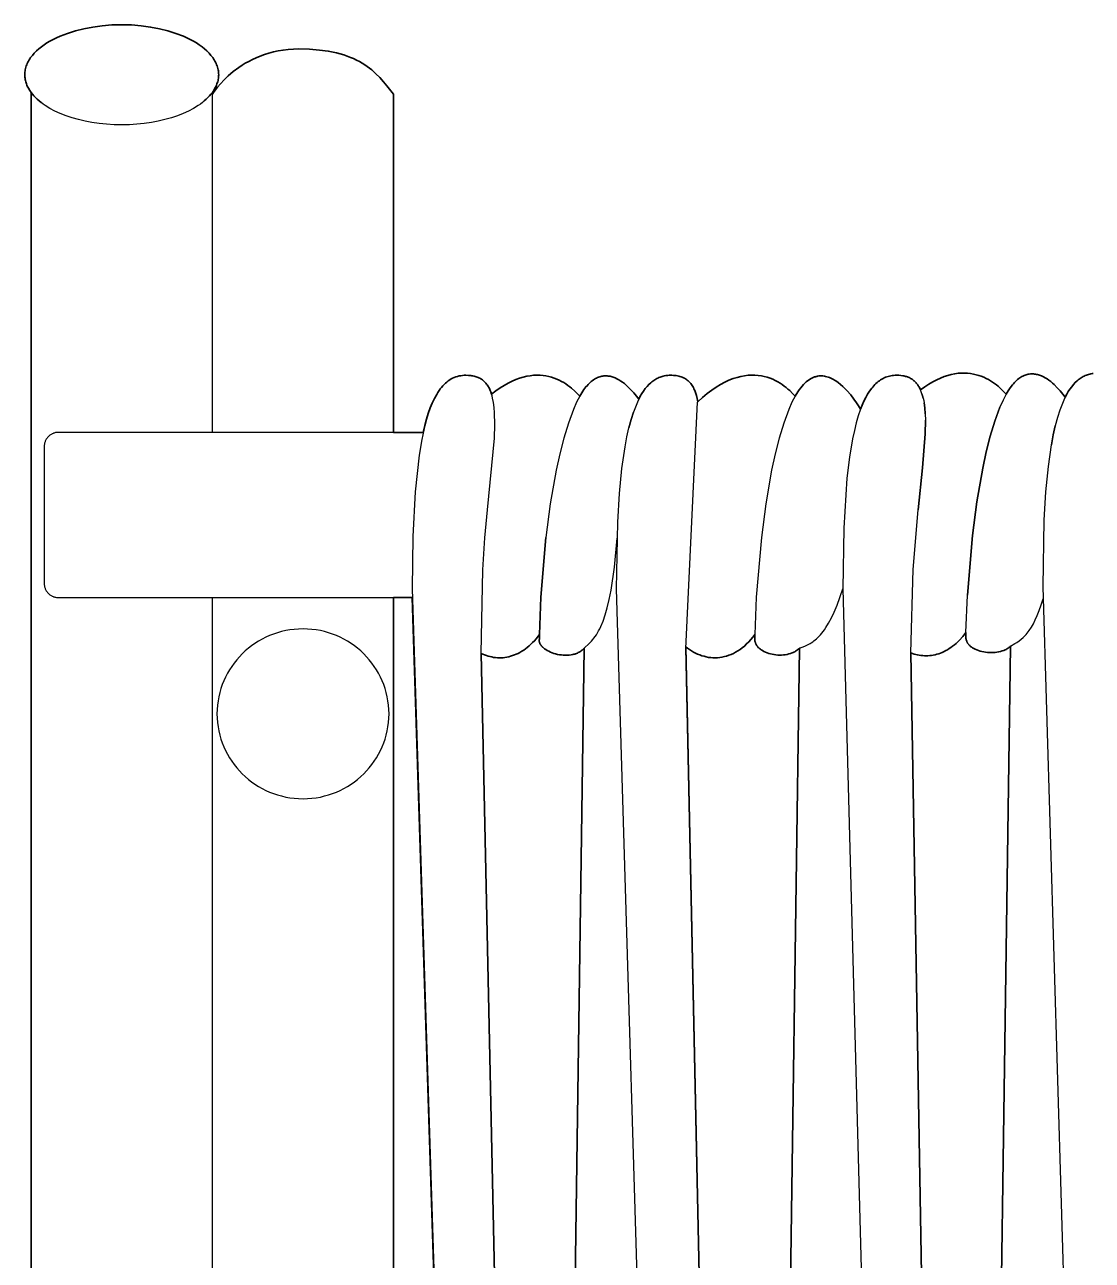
# Model space of a CAD drawing. Header units: millimetres. Extents: x 0 to 1881, y -1115 to 723.
# Drawn here: x 1156 to 1250.3, y -462.5 to -353.5 of the extents above; entities that cross this region are included whole.
import ezdxf

# ---------------------------------------------------------------- set-up
doc = ezdxf.new("R2010")
doc.units = ezdxf.units.MM
doc.layers.add('Blocks', color=7, linetype='Continuous')
doc.layers.add('Blocks$Inner', color=7, linetype='Continuous', lineweight=25, true_color=0x007f00)
doc.layers.add('Blocks$Outline', color=7, linetype='Continuous', lineweight=35, true_color=0xff3f3f)

# ---------------------------------------------------------------- blocks, each defined once
blk = doc.blocks.new('PK4 Lounge Chair Top')
at = {"layer": 'Blocks$Inner'}
for points in [[(16.01, 301.09), (16.01, 330.93), (16.01, 331.09), (16.13, 331.28), (16.24, 331.46), (16.29, 331.56), (16.34, 331.65), (16.38, 331.75), (16.42, 331.85), (16.45, 331.95), (16.48, 332.04), (16.51, 332.14), (16.53, 332.24), (16.54, 332.34), (16.56, 332.45), (16.56, 332.55), (16.57, 332.65), (16.56, 332.77), (16.55, 332.88), (16.54, 332.99), (16.52, 333.1), (16.5, 333.21), (16.47, 333.32), (16.43, 333.43), (16.39, 333.54), (16.35, 333.65), (16.3, 333.76), (16.24, 333.86), (16.18, 333.96), (16.12, 334.07), (16.05, 334.17), (15.97, 334.27), (15.89, 334.37), (15.72, 334.57), (15.53, 334.76), (15.33, 334.94), (15.1, 335.12), (14.86, 335.29), (14.61, 335.46), (14.34, 335.62), (14.06, 335.78), (13.76, 335.92), (13.45, 336.06), (12.79, 336.31), (12.09, 336.54), (11.34, 336.72), (10.55, 336.87), (9.73, 336.98), (8.88, 337.05), (8.01, 337.07), (7.13, 337.05), (6.28, 336.98), (5.46, 336.87), (4.67, 336.72), (3.93, 336.54), (3.22, 336.31), (2.56, 336.06), (2.25, 335.92), (1.95, 335.78), (1.67, 335.62), (1.4, 335.46), (1.15, 335.29), (0.91, 335.12), (0.68, 334.94), (0.48, 334.76), (0.29, 334.57), (0.12, 334.37), (0.04, 334.27), (-0.04, 334.17), (-0.1, 334.07), (-0.17, 333.96), (-0.23, 333.86), (-0.29, 333.76), (-0.34, 333.65), (-0.38, 333.54), (-0.42, 333.43), (-0.46, 333.32), (-0.49, 333.21), (-0.51, 333.1), (-0.53, 332.99), (-0.54, 332.88), (-0.55, 332.77), (-0.55, 332.65), (-0.55, 332.55), (-0.55, 332.45), (-0.53, 332.34), (-0.52, 332.24), (-0.5, 332.14), (-0.47, 332.04), (-0.44, 331.95), (-0.41, 331.85), (-0.37, 331.75), (-0.33, 331.65), (-0.28, 331.56), (-0.23, 331.46), (-0.12, 331.28), (0, 331.09), (0.12, 330.94), (0.26, 330.79), (0.4, 330.64)], [(16.01, 330.93), (16.04, 330.97), (16.12, 331.1), (16.26, 331.3), (16.46, 331.55), (16.72, 331.86), (17.04, 332.2), (17.42, 332.56), (17.86, 332.93), (18.36, 333.3), (18.63, 333.49), (18.92, 333.67), (19.23, 333.84), (19.55, 334.01), (19.89, 334.16), (20.24, 334.31), (20.61, 334.44), (20.99, 334.56), (21.4, 334.67), (21.81, 334.76), (22.25, 334.84), (22.7, 334.89), (23.17, 334.92), (23.66, 334.93), (24.6, 334.91), (25.46, 334.84), (26.25, 334.74), (26.97, 334.59), (27.3, 334.5), (27.62, 334.41), (27.92, 334.31), (28.21, 334.19), (28.48, 334.08), (28.75, 333.95), (29, 333.82), (29.23, 333.68), (29.46, 333.54), (29.68, 333.39), (29.88, 333.23), (30.08, 333.08), (30.46, 332.74), (30.8, 332.4), (31.13, 332.04), (31.43, 331.67), (32.02, 330.93), (32.02, 301.09)], [(0.55, 330.49), (0.71, 330.35), (0.55, 330.49), (0.4, 330.64), (0.26, 330.79), (0.12, 330.94), (0, 331.09), (0, 331.09), (0, -331.09), (0, -331.51), (0.05, -331.51)], [(15.46, 330.49), (15.3, 330.35), (15.13, 330.21), (14.95, 330.07), (14.76, 329.94), (14.35, 329.69), (13.9, 329.45), (13.43, 329.24), (12.92, 329.04), (12.39, 328.86), (11.82, 328.7), (11.24, 328.56), (10.63, 328.45), (10, 328.35), (9.35, 328.29)], [(15.13, 330.21), (15.3, 330.35), (15.46, 330.49), (15.61, 330.64), (15.76, 330.79), (15.89, 330.94), (16.01, 331.09), (15.89, 330.94), (15.76, 330.79), (15.61, 330.64)], [(2.58, 329.24), (2.11, 329.45), (1.66, 329.69), (1.26, 329.94), (1.06, 330.07), (0.88, 330.21), (0.71, 330.35), (0.88, 330.21)], [(6.66, 328.29), (6.01, 328.35), (5.38, 328.45), (4.77, 328.56), (4.19, 328.7), (3.62, 328.86), (3.09, 329.04), (2.58, 329.24), (2.11, 329.45), (1.66, 329.69)], [(4.19, 328.7), (3.62, 328.86), (3.09, 329.04)], [(10.63, 328.45), (10, 328.35), (9.35, 328.29), (8.69, 328.25), (8.01, 328.23), (7.33, 328.25), (6.66, 328.29), (6.01, 328.35), (5.38, 328.45)], [(40.93, 226.74), (39.74, 281.57), (39.89, 288.95), (40.06, 291.79), (40.3, 294.25), (40.91, 300.59), (40.95, 301.78), (40.92, 302.82), (40.89, 303.29), (40.83, 303.72), (40.75, 304.11), (40.71, 304.3), (40.66, 304.47), (40.59, 304.67), (40.55, 304.77), (40.51, 304.86), (40.47, 304.95), (40.42, 305.04), (40.38, 305.12), (40.33, 305.2), (40.28, 305.28), (40.22, 305.35), (40.17, 305.42), (40.11, 305.49), (40.05, 305.55), (39.98, 305.61), (39.92, 305.67), (39.85, 305.72), (39.78, 305.77), (39.71, 305.82), (39.63, 305.86), (39.55, 305.9), (39.47, 305.94), (39.39, 305.97), (39.3, 306), (39.21, 306.03), (39.12, 306.05), (39.02, 306.07), (38.93, 306.09), (38.83, 306.11), (38.62, 306.12), (38.39, 306.13), (38.24, 306.13), (38.09, 306.11), (37.94, 306.09), (37.79, 306.07), (37.65, 306.03), (37.51, 305.98), (37.37, 305.93), (37.23, 305.87), (37.1, 305.8), (36.97, 305.72), (36.84, 305.63), (36.72, 305.53), (36.6, 305.43), (36.48, 305.31), (36.36, 305.19), (36.25, 305.06), (36.14, 304.92), (36.03, 304.77), (35.92, 304.61), (35.82, 304.44), (35.62, 304.08), (35.43, 303.67), (35.25, 303.24), (35.08, 302.76), (34.92, 302.25), (34.77, 301.69), (34.5, 300.47), (34.27, 299.09), (33.91, 295.84), (33.71, 291.91), (33.64, 287.27), (40.16, 83.04)], [(48.45, 304.28), (48.25, 304.5), (48.01, 304.74), (47.72, 304.99), (47.57, 305.12), (47.4, 305.24), (47.22, 305.36), (47.04, 305.48), (46.84, 305.59), (46.64, 305.69), (46.42, 305.79), (46.2, 305.88), (45.97, 305.95), (45.73, 306.02), (45.47, 306.07), (45.21, 306.11), (44.95, 306.13), (44.67, 306.14), (44.38, 306.13), (44.08, 306.09), (43.78, 306.04), (43.47, 305.97), (43.14, 305.88), (42.81, 305.76), (42.48, 305.61), (42.13, 305.44), (41.77, 305.24), (41.41, 305.02), (41.04, 304.76), (40.66, 304.47)], [(53.66, 304.01), (53.45, 304.28), (53.22, 304.57), (52.96, 304.85), (52.68, 305.13), (52.54, 305.26), (52.39, 305.39), (52.23, 305.51), (52.07, 305.62), (51.91, 305.72), (51.74, 305.82), (51.57, 305.9), (51.48, 305.93), (51.4, 305.96), (51.31, 305.99), (51.22, 306.01), (51.13, 306.04), (51.04, 306.05), (50.95, 306.06), (50.86, 306.07), (50.77, 306.08), (50.68, 306.07), (50.59, 306.07), (50.5, 306.06), (50.4, 306.04), (50.31, 306.02), (50.22, 306), (50.12, 305.96), (50.03, 305.93), (49.94, 305.88), (49.84, 305.83), (49.75, 305.78), (49.66, 305.72), (49.56, 305.65), (49.47, 305.57), (49.38, 305.49), (49.28, 305.4), (49.19, 305.31), (49.1, 305.21), (49, 305.1), (48.82, 304.86), (48.63, 304.58), (48.45, 304.28), (48.17, 303.74), (47.9, 303.12), (47.45, 301.9), (47.05, 300.58), (46.69, 299.19), (46.37, 297.75), (45.85, 294.77), (45.47, 291.81), (45.03, 286.55), (44.9, 283.24), (45.03, 286.55), (45.47, 291.81)], [(58.88, 303.79), (58.82, 304.08), (58.76, 304.35), (58.68, 304.6), (58.64, 304.71), (58.59, 304.83), (58.54, 304.93), (58.49, 305.04), (58.43, 305.13), (58.37, 305.23), (58.31, 305.32), (58.25, 305.4), (58.18, 305.48), (58.11, 305.56), (58.03, 305.63), (57.95, 305.69), (57.87, 305.75), (57.78, 305.81), (57.69, 305.86), (57.6, 305.91), (57.5, 305.95), (57.4, 305.99), (57.3, 306.02), (57.19, 306.05), (57.08, 306.08), (56.96, 306.1), (56.84, 306.11), (56.72, 306.12), (56.59, 306.13), (56.46, 306.13), (56.35, 306.13), (56.24, 306.12), (56.14, 306.11), (56.04, 306.1), (55.93, 306.08), (55.83, 306.06), (55.73, 306.03), (55.63, 306), (55.54, 305.97), (55.44, 305.93), (55.35, 305.88), (55.25, 305.84), (55.16, 305.79), (55.07, 305.73), (54.98, 305.67), (54.9, 305.61), (54.81, 305.54), (54.72, 305.47), (54.56, 305.31), (54.4, 305.14), (54.24, 304.95), (54.09, 304.74), (53.94, 304.51), (53.8, 304.27), (53.66, 304.01), (53.54, 303.75), (53.42, 303.47), (53.19, 302.87), (52.98, 302.21), (52.79, 301.48)], [(57.81, 282.02), (58.84, 303.75), (58.88, 303.79), (59.3, 304.17), (59.71, 304.51), (60.11, 304.81), (60.51, 305.08), (60.89, 305.32), (61.27, 305.52), (61.63, 305.69), (61.99, 305.83), (62.34, 305.94), (62.67, 306.03), (63, 306.09), (63.32, 306.13), (63.63, 306.15), (63.92, 306.14), (64.21, 306.12), (64.49, 306.08), (64.75, 306.02), (65.01, 305.95), (65.26, 305.87), (65.49, 305.77), (65.72, 305.67), (65.93, 305.55), (66.14, 305.43), (66.33, 305.31), (66.51, 305.18), (66.68, 305.04), (66.84, 304.91), (66.99, 304.78), (67.25, 304.52), (67.47, 304.28), (67.19, 303.74), (66.92, 303.12), (66.47, 301.9), (66.07, 300.58), (65.71, 299.19), (65.39, 297.75), (64.87, 294.77), (64.49, 291.81), (64.04, 286.55), (63.91, 283.24), (63.91, 282.84), (63.91, 282.81), (63.91, 282.77), (63.91, 282.76), (63.91, 282.76), (63.91, 282.76), (63.91, 282.75), (63.91, 282.75), (63.91, 282.75), (63.91, 282.75), (63.91, 282.75), (63.91, 282.74), (63.91, 282.71), (63.92, 282.65), (63.94, 282.59), (63.95, 282.56), (63.96, 282.53), (63.98, 282.48), (63.99, 282.45), (63.99, 282.45), (63.99, 282.45), (63.99, 282.44), (63.99, 282.44), (63.99, 282.44), (63.99, 282.44), (64, 282.44), (64, 282.43), (64, 282.43), (64, 282.43), (64, 282.43), (64, 282.43), (64, 282.42), (64, 282.42), (64.02, 282.39), (64.03, 282.37), (64.06, 282.31), (64.08, 282.29), (64.1, 282.26), (64.13, 282.21), (64.17, 282.16), (64.22, 282.11), (64.26, 282.07), (64.31, 282.02), (64.36, 281.98), (64.42, 281.94), (64.47, 281.9), (64.53, 281.86), (64.59, 281.82), (64.72, 281.75), (64.86, 281.69), (65, 281.63), (65.15, 281.58), (65.3, 281.53), (65.45, 281.5), (65.61, 281.47), (65.78, 281.45), (65.94, 281.43), (66.11, 281.43), (66.27, 281.43), (66.44, 281.44), (66.6, 281.46), (66.76, 281.49), (66.92, 281.53), (67.07, 281.57), (67.22, 281.63), (67.29, 281.66), (67.37, 281.69), (67.43, 281.73), (67.5, 281.76), (67.57, 281.81), (67.63, 281.85), (67.69, 281.89), (67.75, 281.94), (67.81, 281.99), (67.87, 282.05), (68.33, 282.23), (68.56, 282.33), (68.67, 282.39), (68.79, 282.45), (68.9, 282.52), (69.02, 282.59), (69.13, 282.68), (69.25, 282.77), (69.37, 282.86), (69.48, 282.97), (69.6, 283.09), (69.72, 283.22), (69.84, 283.36), (69.95, 283.51), (70.07, 283.67), (70.19, 283.85), (70.43, 284.25), (70.68, 284.71), (70.92, 285.23), (71.17, 285.83), (71.67, 287.27)], [(73.26, 303.12), (73.25, 303.12), (73.25, 303.12), (73.25, 303.13), (73.25, 303.13), (73.08, 303.42), (72.9, 303.7), (72.66, 304.03), (72.38, 304.4), (72.05, 304.78), (71.87, 304.96), (71.69, 305.15), (71.49, 305.32), (71.28, 305.48), (71.07, 305.63), (70.96, 305.7), (70.85, 305.76), (70.74, 305.82), (70.63, 305.88), (70.51, 305.92), (70.4, 305.97), (70.28, 306), (70.16, 306.03), (70.05, 306.05), (69.93, 306.07), (69.81, 306.08), (69.75, 306.08), (69.69, 306.07), (69.62, 306.07), (69.56, 306.07), (69.44, 306.05), (69.38, 306.03), (69.32, 306.02), (69.26, 306), (69.19, 305.98), (69.13, 305.96), (69.07, 305.94), (69.01, 305.91), (68.95, 305.88), (68.82, 305.81), (68.7, 305.73), (68.57, 305.65), (68.45, 305.54), (68.33, 305.43), (68.2, 305.31), (68.08, 305.17), (67.96, 305.02), (67.83, 304.85), (67.71, 304.68), (67.47, 304.28)], [(78.78, 304.12), (78.73, 304.32), (78.67, 304.5), (78.61, 304.68), (78.54, 304.84), (78.47, 305), (78.43, 305.07), (78.39, 305.14), (78.34, 305.21), (78.3, 305.28), (78.25, 305.34), (78.2, 305.41), (78.15, 305.47), (78.1, 305.52), (78.04, 305.58), (77.99, 305.63), (77.93, 305.68), (77.87, 305.72), (77.8, 305.77), (77.74, 305.81), (77.67, 305.85), (77.61, 305.89), (77.54, 305.92), (77.46, 305.95), (77.39, 305.98), (77.31, 306.01), (77.23, 306.03), (77.15, 306.05), (77.07, 306.07), (76.98, 306.09), (76.81, 306.11), (76.62, 306.13), (76.42, 306.13), (76.3, 306.13), (76.17, 306.12), (76.05, 306.11), (75.93, 306.09), (75.81, 306.06), (75.69, 306.03), (75.57, 305.99), (75.46, 305.95), (75.34, 305.9), (75.23, 305.85), (75.12, 305.79), (75.02, 305.72), (74.91, 305.65), (74.81, 305.57), (74.71, 305.49), (74.61, 305.4), (74.51, 305.3), (74.41, 305.2), (74.32, 305.09), (74.23, 304.98), (74.05, 304.73), (73.87, 304.46), (73.71, 304.16), (73.55, 303.84), (73.4, 303.5), (73.25, 303.13), (73.05, 302.56), (72.87, 301.93), (72.7, 301.26), (72.55, 300.53), (72.27, 298.9), (72.05, 297.05), (71.77, 292.64), (71.67, 287.27), (73.52, 219.63)], [(86.1, 304.45), (85.91, 304.67), (85.67, 304.91), (85.39, 305.16), (85.24, 305.28), (85.08, 305.4), (84.91, 305.52), (84.73, 305.64), (84.54, 305.75), (84.34, 305.85), (84.13, 305.95), (83.91, 306.04), (83.69, 306.12), (83.45, 306.18), (83.21, 306.24), (82.96, 306.28), (82.7, 306.31), (82.43, 306.32), (82.15, 306.32), (81.86, 306.3), (81.57, 306.26), (81.26, 306.2), (80.95, 306.11), (80.63, 306.01), (80.3, 305.88), (79.97, 305.73), (79.62, 305.55), (79.27, 305.34), (78.91, 305.1), (78.54, 304.84)], [(91.31, 304.19), (91.11, 304.46), (90.87, 304.75), (90.61, 305.03), (90.34, 305.31), (90.19, 305.44), (90.04, 305.57), (89.88, 305.69), (89.72, 305.8), (89.56, 305.9), (89.39, 305.99), (89.22, 306.07), (89.13, 306.11), (89.05, 306.14), (88.96, 306.17), (88.87, 306.19), (88.78, 306.21), (88.69, 306.23), (88.6, 306.24), (88.51, 306.25), (88.42, 306.25), (88.33, 306.25), (88.24, 306.25), (88.15, 306.24), (88.05, 306.22), (87.96, 306.2), (87.87, 306.17), (87.78, 306.14), (87.68, 306.1), (87.59, 306.06), (87.49, 306.01), (87.4, 305.96), (87.31, 305.89), (87.21, 305.83), (87.12, 305.75), (87.03, 305.67), (86.93, 305.58), (86.84, 305.49), (86.75, 305.38), (86.65, 305.27), (86.47, 305.03), (86.29, 304.76), (86.1, 304.45), (85.83, 303.92), (85.55, 303.3), (85.1, 302.08), (84.7, 300.76), (84.34, 299.37), (84.03, 297.92), (83.51, 294.95), (83.12, 291.98), (82.68, 286.73)], [(93.79, 306.29), (93.69, 306.28), (93.58, 306.26), (93.48, 306.24), (93.38, 306.21), (93.28, 306.18), (93.19, 306.14), (93.09, 306.1), (93, 306.06), (92.91, 306.01), (92.81, 305.96), (92.72, 305.91), (92.63, 305.85), (92.55, 305.78), (92.46, 305.72), (92.37, 305.64), (92.21, 305.49), (92.05, 305.31), (91.89, 305.12), (91.74, 304.91), (91.59, 304.69), (91.45, 304.45), (91.31, 304.19), (91.19, 303.93), (91.07, 303.65), (90.84, 303.05), (90.63, 302.39), (90.44, 301.66), (90.26, 300.86), (90.1, 300)], [(78.67, 304.5), (78.73, 304.32), (78.78, 304.12), (78.82, 303.91), (78.86, 303.7), (78.92, 303.24), (78.96, 302.73), (78.97, 302.18), (78.96, 300.95), (78.73, 297.97), (78.33, 294.25)], [(40.91, 300.59), (40.95, 301.78), (40.92, 302.82), (40.89, 303.29), (40.83, 303.72)], [(78.96, 302.73), (78.92, 303.24), (78.86, 303.7)], [(81.38, 282.21), (81.54, 282.33), (81.68, 282.46), (81.83, 282.6), (81.98, 282.75), (82.27, 283.06), (82.55, 283.42), (82.68, 286.73), (83.12, 291.98), (83.51, 294.95), (84.03, 297.92), (84.34, 299.37), (84.7, 300.76), (85.1, 302.08), (85.55, 303.3)], [(59.8, 59.44), (59.61, 59.87), (59.45, 60.33), (59.3, 60.82), (59.17, 61.35), (59.06, 61.91), (58.97, 62.5), (58.9, 63.12), (58.25, 82.1), (54.32, 200.18), (51.7, 287.27), (51.82, 293.17), (51.97, 295.68), (52.18, 297.89), (52.45, 299.82), (52.61, 300.68), (52.79, 301.48), (52.98, 302.21), (53.19, 302.87)], [(78.64, 226.74), (77.68, 281.62), (77.89, 288.97), (78.33, 294.25), (78.73, 297.97), (78.95, 300.95), (78.97, 302.18)], [(34.64, 301.09), (2.43, 301.09), (2.36, 301.09), (2.3, 301.08), (2.24, 301.08), (2.17, 301.07), (2.11, 301.05), (2.05, 301.03), (1.99, 301.01), (1.94, 300.99), (1.88, 300.97), (1.83, 300.94), (1.77, 300.91), (1.72, 300.87), (1.67, 300.84), (1.62, 300.8), (1.58, 300.76), (1.53, 300.72), (1.49, 300.67), (1.45, 300.63), (1.41, 300.58), (1.38, 300.53), (1.35, 300.48), (1.31, 300.43), (1.29, 300.37), (1.26, 300.32), (1.24, 300.26), (1.22, 300.2), (1.2, 300.14), (1.19, 300.08), (1.18, 300.02), (1.17, 299.95), (1.16, 299.89), (1.16, 299.82), (1.16, 287.77), (1.16, 287.7), (1.17, 287.64), (1.18, 287.58), (1.19, 287.51), (1.2, 287.45), (1.22, 287.39), (1.23, 287.36)], [(89.76, 60.75), (89.92, 61.38), (90.05, 62.07), (90.16, 62.82), (90.25, 63.63), (90.31, 64.5), (90.66, 83.27), (91.97, 200.36), (89.36, 287.45), (89.47, 293.35), (89.62, 295.85), (89.83, 298.07), (90.1, 300), (90.26, 300.86), (90.44, 301.66)], [(52.18, 297.89), (52.45, 299.82), (52.61, 300.68)], [(45.98, 81.46), (48.85, 282.05), (49.28, 282.45), (49.5, 282.67), (49.6, 282.8), (49.71, 282.93), (49.81, 283.07), (49.92, 283.22), (50.02, 283.39), (50.12, 283.56), (50.22, 283.76), (50.32, 283.96), (50.51, 284.43), (50.7, 284.97), (50.88, 285.61), (51.05, 286.33), (51.22, 287.17), (51.51, 289.19), (51.77, 291.76)], [(1.24, 287.34), (1.24, 287.34), (1.25, 287.3), (1.26, 287.28), (1.29, 287.22), (1.31, 287.17), (1.35, 287.11), (1.38, 287.06), (1.39, 287.05), (1.39, 287.05), (1.39, 287.05), (1.39, 287.04), (1.39, 287.04), (1.41, 287.01), (1.45, 286.96), (1.49, 286.92), (1.53, 286.87), (1.58, 286.83), (1.62, 286.79), (1.67, 286.75), (1.72, 286.72), (1.77, 286.69), (1.83, 286.65), (1.88, 286.63), (1.94, 286.6), (1.99, 286.58), (2.05, 286.56), (2.11, 286.54), (2.17, 286.53), (2.24, 286.52), (2.3, 286.51), (2.36, 286.5), (2.43, 286.5), (33.66, 286.5)], [(16.03, -407.88), (16.01, -407.88), (16.01, -331.34), (16.01, -331.09), (16.01, -61.2), (16.01, 286.5)], [(32.02, 286.5), (32.02, -106.49), (32.02, -407.7), (31.99, -407.7)], [(83.61, 80), (86.5, 282.22), (86.87, 282.44), (87.06, 282.55), (87.24, 282.68), (87.42, 282.82), (87.61, 282.98), (87.7, 283.07), (87.79, 283.16), (87.88, 283.26), (87.97, 283.37), (88.15, 283.61), (88.33, 283.88), (88.51, 284.18), (88.68, 284.53), (88.85, 284.92), (89.03, 285.36), (89.2, 285.85), (89.36, 286.4)], [(42.34, 281.33), (42.51, 281.38), (42.68, 281.44), (42.84, 281.51), (43.01, 281.58), (43.17, 281.67), (43.34, 281.76), (43.5, 281.87), (43.66, 281.98), (43.82, 282.1), (43.98, 282.24), (44.14, 282.38), (44.29, 282.53), (44.45, 282.69), (44.6, 282.87)], [(43.82, 282.1), (43.98, 282.24), (44.14, 282.38), (44.29, 282.53), (44.45, 282.69), (44.6, 282.87), (44.9, 283.24), (44.89, 282.84), (44.89, 282.83), (44.89, 282.83), (44.89, 282.83), (44.89, 282.83), (44.89, 282.81), (44.88, 282.79), (44.88, 282.78), (44.88, 282.78), (44.88, 282.78), (44.88, 282.78), (44.88, 282.77), (44.88, 282.77), (44.88, 282.77), (44.88, 282.76), (44.88, 282.75), (44.88, 282.75), (44.88, 282.74), (44.88, 282.74), (44.88, 282.74), (44.88, 282.71), (44.88, 282.71), (44.88, 282.71), (44.88, 282.7), (44.88, 282.7), (44.88, 282.69), (44.88, 282.69), (44.88, 282.69), (44.88, 282.66), (44.88, 282.66), (44.88, 282.66), (44.88, 282.65), (44.88, 282.65), (44.88, 282.64), (44.89, 282.61), (44.89, 282.59), (44.9, 282.56), (44.9, 282.54), (44.92, 282.49), (44.93, 282.47), (44.94, 282.44), (44.97, 282.39), (44.99, 282.35), (45.01, 282.32), (45.02, 282.31), (45.02, 282.31), (45.02, 282.31), (45.02, 282.31), (45.02, 282.3), (45.03, 282.3), (45.03, 282.3), (45.03, 282.29), (45.03, 282.29), (45.03, 282.29), (45.04, 282.29), (45.04, 282.28), (45.04, 282.28), (45.04, 282.28), (45.04, 282.28), (45.04, 282.28), (45.06, 282.25), (45.08, 282.23), (45.1, 282.21), (45.12, 282.18), (45.14, 282.16), (45.15, 282.15), (45.15, 282.15), (45.16, 282.15), (45.16, 282.15), (45.16, 282.15), (45.16, 282.14), (45.16, 282.14), (45.16, 282.14), (45.16, 282.14), (45.19, 282.12), (45.21, 282.1), (45.24, 282.07), (45.29, 282.03), (45.31, 282.01), (45.34, 281.99), (45.46, 281.91), (45.58, 281.83), (45.72, 281.76), (45.86, 281.7), (46.01, 281.63), (46.16, 281.58), (46.32, 281.53), (46.49, 281.49), (46.65, 281.46), (46.83, 281.44), (47, 281.42), (47.17, 281.41), (47.34, 281.41), (47.51, 281.43), (47.68, 281.45), (47.85, 281.48), (47.93, 281.5), (48.01, 281.52), (48.09, 281.55), (48.17, 281.58), (48.25, 281.61), (48.32, 281.65), (48.39, 281.68), (48.47, 281.73), (48.54, 281.77), (48.6, 281.82), (48.67, 281.87), (48.73, 281.93), (48.79, 281.98), (48.85, 282.05)], [(61.22, 281.29), (61.42, 281.34), (61.62, 281.41), (61.82, 281.49), (62.02, 281.58), (62.21, 281.68), (62.41, 281.8), (62.61, 281.93), (62.8, 282.08), (62.99, 282.23), (63.18, 282.41), (63.37, 282.59), (63.55, 282.79), (63.73, 283.01), (63.91, 283.24), (63.73, 283.01), (63.55, 282.79), (63.37, 282.59), (63.18, 282.41), (62.99, 282.23), (62.8, 282.08), (62.61, 281.93), (62.41, 281.8), (62.21, 281.68), (62.02, 281.58), (61.82, 281.49), (61.62, 281.41), (61.42, 281.34), (61.22, 281.29), (61.01, 281.24), (60.81, 281.21), (60.61, 281.2), (60.41, 281.19), (60.21, 281.19), (60.02, 281.21), (60.21, 281.19), (60.41, 281.19), (60.61, 281.2), (60.81, 281.21)], [(79.36, 281.38), (79.52, 281.4), (79.67, 281.43), (79.83, 281.46), (79.99, 281.5), (80.15, 281.55), (80.3, 281.6), (80.46, 281.67), (80.62, 281.74), (80.77, 281.82), (80.93, 281.9), (81.08, 282), (81.23, 282.1), (81.38, 282.21), (81.54, 282.33), (81.68, 282.46), (81.83, 282.6), (81.98, 282.75), (82.27, 283.06), (82.55, 283.42), (82.54, 283.01), (82.54, 282.98), (82.54, 282.95), (82.55, 282.89), (82.56, 282.82), (82.57, 282.76), (82.59, 282.71), (82.62, 282.65), (82.63, 282.62), (82.64, 282.59), (82.65, 282.56), (82.67, 282.54), (82.69, 282.51), (82.69, 282.51), (82.69, 282.51), (82.69, 282.5), (82.69, 282.5), (82.69, 282.5), (82.69, 282.5), (82.69, 282.5), (82.69, 282.5), (82.7, 282.49), (82.7, 282.49), (82.7, 282.49), (82.7, 282.49), (82.7, 282.49), (82.7, 282.49), (82.7, 282.48), (82.72, 282.46), (82.74, 282.43), (82.78, 282.38), (82.8, 282.36), (82.82, 282.33), (82.84, 282.31), (82.86, 282.29), (82.91, 282.24), (82.96, 282.2), (83.01, 282.16), (83.04, 282.14), (83.07, 282.12), (83.13, 282.08), (83.19, 282.04), (83.25, 282), (83.31, 281.97), (83.38, 281.94), (83.52, 281.88), (83.66, 281.82), (83.81, 281.78), (83.97, 281.74), (84.13, 281.71), (84.29, 281.68), (84.45, 281.66), (84.62, 281.65), (84.79, 281.65), (84.95, 281.65), (85.12, 281.67), (85.28, 281.69), (85.44, 281.71), (85.59, 281.75), (85.74, 281.79), (85.89, 281.84), (85.96, 281.87), (86.03, 281.9), (86.1, 281.93), (86.16, 281.97), (86.22, 282.01), (86.28, 282.05), (86.34, 282.09), (86.4, 282.13), (86.45, 282.17), (86.5, 282.22)], [(41.02, 281.21), (41.18, 281.2), (41.35, 281.19), (41.51, 281.19), (41.68, 281.2), (41.84, 281.22), (42.01, 281.25), (41.84, 281.22), (41.68, 281.2), (41.51, 281.19), (41.35, 281.19), (41.18, 281.2), (41.02, 281.21), (40.85, 281.23), (40.69, 281.26), (40.53, 281.29), (40.37, 281.33), (40.21, 281.38), (40.05, 281.44), (39.9, 281.5), (39.74, 281.57), (39.9, 281.5), (40.05, 281.44), (40.21, 281.38), (40.37, 281.33), (40.53, 281.29), (40.69, 281.26), (40.85, 281.23)], [(42.01, 281.25), (42.18, 281.28), (42.34, 281.33), (42.51, 281.38), (42.68, 281.44), (42.84, 281.51)], [(58.5, 281.69), (58.32, 281.8), (58.15, 281.91), (57.98, 282.03), (57.81, 282.16), (58.99, 226.74), (64.7, 63.05), (64.71, 62.21), (64.69, 61.44), (64.63, 60.73), (64.54, 60.09), (64.42, 59.52), (64.35, 59.25), (64.27, 59.01), (64.35, 59.25), (64.42, 59.52), (64.48, 59.8), (64.54, 60.09), (64.63, 60.73), (64.69, 61.44), (64.71, 62.21), (64.7, 63.05)], [(59.05, 281.44), (58.86, 281.51), (58.68, 281.6), (58.5, 281.69), (58.32, 281.8), (58.15, 281.91), (57.98, 282.03), (57.81, 282.16)], [(60.02, 281.21), (59.82, 281.23), (59.62, 281.27), (59.43, 281.32), (59.24, 281.37), (59.05, 281.44), (58.86, 281.51), (58.68, 281.6)], [(67.87, 282.05), (64.7, 60.36), (64.82, 59.95), (64.97, 59.57), (65.13, 59.21), (65.22, 59.03), (65.32, 58.87), (65.51, 58.55), (65.62, 58.4)], [(78.12, 281.48), (77.97, 281.52), (77.82, 281.57), (77.68, 281.62), (77.82, 281.57), (77.97, 281.52), (78.12, 281.48), (78.27, 281.44), (78.43, 281.41), (78.58, 281.39), (78.74, 281.38), (78.89, 281.37), (79.05, 281.36), (79.2, 281.37), (79.36, 281.38), (79.52, 281.4), (79.67, 281.43)], [(80.3, 281.6), (80.46, 281.67), (80.62, 281.74), (80.77, 281.82), (80.93, 281.9), (81.08, 282), (81.23, 282.1)]]:
    blk.add_lwpolyline(points, dxfattribs=at)
blk.add_lwpolyline([(24.41, 283.73), (24.02, 283.74), (23.62, 283.73), (23.24, 283.7), (22.86, 283.65), (22.49, 283.59), (22.12, 283.5), (21.76, 283.4), (21.41, 283.28), (21.06, 283.15), (20.72, 283), (20.4, 282.83), (20.08, 282.65), (19.77, 282.46), (19.47, 282.25), (19.19, 282.03), (18.91, 281.79), (18.65, 281.54), (18.4, 281.28), (18.16, 281.01), (17.93, 280.73), (17.72, 280.43), (17.52, 280.13), (17.34, 279.82), (17.17, 279.49), (17.02, 279.16), (16.88, 278.82), (16.77, 278.47), (16.66, 278.12), (16.58, 277.75), (16.51, 277.39), (16.46, 277.01), (16.43, 276.63), (16.42, 276.24), (16.43, 275.86), (16.46, 275.48), (16.51, 275.1), (16.58, 274.73), (16.66, 274.37), (16.77, 274.02), (16.88, 273.67), (17.02, 273.33), (17.17, 273), (17.34, 272.67), (17.52, 272.36), (17.72, 272.05), (17.93, 271.76), (18.16, 271.48), (18.4, 271.21), (18.65, 270.94), (18.91, 270.7), (19.19, 270.46), (19.47, 270.24), (19.77, 270.03), (20.08, 269.83), (20.4, 269.65), (20.72, 269.49), (21.06, 269.34), (21.41, 269.2), (21.76, 269.09), (22.12, 268.99), (22.49, 268.9), (22.86, 268.84), (23.24, 268.79), (23.62, 268.76), (24.02, 268.75), (24.41, 268.76), (24.79, 268.79), (25.17, 268.84), (25.55, 268.9), (25.91, 268.99), (26.27, 269.09), (26.63, 269.2), (26.97, 269.34), (27.31, 269.49), (27.63, 269.65), (27.95, 269.83), (28.26, 270.03), (28.56, 270.24), (28.84, 270.46), (29.12, 270.7), (29.38, 270.94), (29.63, 271.21), (29.87, 271.48), (30.1, 271.76), (30.31, 272.05), (30.51, 272.36), (30.69, 272.67), (30.86, 273), (31.01, 273.33), (31.15, 273.67), (31.27, 274.02), (31.37, 274.37), (31.45, 274.73), (31.52, 275.1), (31.57, 275.48), (31.6, 275.86), (31.61, 276.24), (31.6, 276.63), (31.57, 277.01), (31.52, 277.39), (31.45, 277.75), (31.37, 278.12), (31.27, 278.47), (31.15, 278.82), (31.01, 279.16), (30.86, 279.49), (30.69, 279.82), (30.51, 280.13), (30.31, 280.43), (30.1, 280.73), (29.87, 281.01), (29.63, 281.28), (29.38, 281.54), (29.12, 281.79), (28.84, 282.03), (28.56, 282.25), (28.26, 282.46), (27.95, 282.65), (27.63, 282.83), (27.31, 283), (26.97, 283.15), (26.63, 283.28), (26.27, 283.4), (25.91, 283.5), (25.55, 283.59), (25.17, 283.65), (24.79, 283.7)], close=True, dxfattribs=at)
at = {"layer": 'Blocks$Outline'}
for points in [[(0, 76.53), (0, 331.09), (0, 331.09), (-0.12, 331.28), (-0.23, 331.46), (-0.28, 331.56), (-0.33, 331.65), (-0.37, 331.75), (-0.41, 331.85), (-0.44, 331.95), (-0.47, 332.04), (-0.5, 332.14), (-0.52, 332.24), (-0.53, 332.34), (-0.55, 332.45), (-0.55, 332.55), (-0.55, 332.65), (-0.55, 332.77), (-0.54, 332.88), (-0.53, 332.99), (-0.51, 333.1), (-0.49, 333.21), (-0.46, 333.32), (-0.42, 333.43), (-0.38, 333.54), (-0.34, 333.65), (-0.29, 333.76), (-0.23, 333.86), (-0.17, 333.96), (-0.1, 334.07), (-0.04, 334.17), (0.04, 334.27), (0.12, 334.37), (0.29, 334.57), (0.48, 334.76), (0.68, 334.94), (0.91, 335.12), (1.15, 335.29), (1.4, 335.46), (1.67, 335.62), (1.95, 335.78), (2.25, 335.92), (2.56, 336.06), (3.22, 336.31), (3.93, 336.54), (4.67, 336.72), (5.46, 336.87), (6.28, 336.98), (7.13, 337.05), (8.01, 337.07), (8.88, 337.05), (9.73, 336.98), (10.55, 336.87), (11.34, 336.72), (12.09, 336.54), (12.79, 336.31), (13.45, 336.06), (13.76, 335.92), (14.06, 335.78), (14.34, 335.62), (14.61, 335.46), (14.86, 335.29), (15.1, 335.12), (15.33, 334.94), (15.53, 334.76), (15.72, 334.57), (15.89, 334.37), (15.97, 334.27), (16.05, 334.17), (16.12, 334.07), (16.18, 333.96), (16.24, 333.86), (16.3, 333.76), (16.35, 333.65), (16.39, 333.54), (16.43, 333.43), (16.47, 333.32), (16.5, 333.21), (16.52, 333.1), (16.54, 332.99), (16.55, 332.88), (16.56, 332.77), (16.57, 332.65), (16.56, 332.55), (16.56, 332.45), (16.54, 332.34), (16.53, 332.24), (16.51, 332.14), (16.48, 332.04), (16.45, 331.95), (16.42, 331.85), (16.38, 331.75), (16.34, 331.65), (16.29, 331.56), (16.24, 331.46), (16.13, 331.28), (16.01, 331.09), (16.01, 331.09), (16.01, 331.09), (16.01, 330.93), (16.04, 330.97), (16.12, 331.1), (16.26, 331.3), (16.46, 331.55), (16.72, 331.86), (17.04, 332.2), (17.42, 332.56), (17.86, 332.93), (18.36, 333.3), (18.63, 333.49), (18.92, 333.67), (19.23, 333.84), (19.55, 334.01), (19.89, 334.16), (20.24, 334.31), (20.61, 334.44), (20.99, 334.56), (21.4, 334.67), (21.81, 334.76), (22.25, 334.84), (22.7, 334.89), (23.17, 334.92), (23.66, 334.93), (24.6, 334.91), (25.46, 334.84), (26.25, 334.74), (26.97, 334.59), (27.3, 334.5), (27.62, 334.41), (27.92, 334.31), (28.21, 334.19), (28.48, 334.08), (28.75, 333.95), (29, 333.82), (29.23, 333.68), (29.46, 333.54), (29.68, 333.39), (29.88, 333.23), (30.08, 333.08), (30.46, 332.74), (30.8, 332.4), (31.13, 332.04), (31.43, 331.67), (32.02, 330.93), (32.02, 301.09), (34.64, 301.09), (34.77, 301.69), (34.92, 302.25), (35.08, 302.76), (35.25, 303.24), (35.43, 303.67), (35.62, 304.08), (35.82, 304.44), (35.92, 304.61), (36.03, 304.77), (36.14, 304.92), (36.25, 305.06), (36.36, 305.19), (36.48, 305.31), (36.6, 305.43), (36.72, 305.53), (36.84, 305.63), (36.97, 305.72), (37.1, 305.8), (37.23, 305.87), (37.37, 305.93), (37.51, 305.98), (37.65, 306.03), (37.79, 306.07), (37.94, 306.09), (38.09, 306.11), (38.24, 306.13), (38.39, 306.13), (38.62, 306.12), (38.83, 306.11), (38.93, 306.09), (39.02, 306.07), (39.12, 306.05), (39.21, 306.03), (39.3, 306), (39.39, 305.97), (39.47, 305.94), (39.55, 305.9), (39.63, 305.86), (39.71, 305.82), (39.78, 305.77), (39.85, 305.72), (39.92, 305.67), (39.98, 305.61), (40.05, 305.55), (40.11, 305.49), (40.17, 305.42), (40.22, 305.35), (40.28, 305.28), (40.33, 305.2), (40.38, 305.12), (40.42, 305.04), (40.47, 304.95), (40.51, 304.86), (40.55, 304.77), (40.59, 304.67), (40.66, 304.47), (41.04, 304.76), (41.41, 305.02), (41.77, 305.24), (42.13, 305.44), (42.48, 305.61), (42.81, 305.76), (43.14, 305.88), (43.47, 305.97), (43.78, 306.04), (44.08, 306.09), (44.38, 306.13), (44.67, 306.14), (44.95, 306.13), (45.21, 306.11), (45.47, 306.07), (45.73, 306.02), (45.97, 305.95), (46.2, 305.88), (46.42, 305.79), (46.64, 305.69), (46.84, 305.59), (47.04, 305.48), (47.22, 305.36), (47.4, 305.24), (47.57, 305.12), (47.72, 304.99), (48.01, 304.74), (48.25, 304.5), (48.45, 304.28), (48.63, 304.58), (48.82, 304.86), (49, 305.1), (49.1, 305.21), (49.19, 305.31), (49.28, 305.4), (49.38, 305.49), (49.47, 305.57), (49.56, 305.65), (49.66, 305.72), (49.75, 305.78), (49.84, 305.83), (49.94, 305.88), (50.03, 305.93), (50.12, 305.96), (50.22, 306), (50.31, 306.02), (50.4, 306.04), (50.5, 306.06), (50.59, 306.07), (50.68, 306.07), (50.77, 306.08), (50.86, 306.07), (50.95, 306.06), (51.04, 306.05), (51.13, 306.04), (51.22, 306.01), (51.31, 305.99), (51.4, 305.96), (51.48, 305.93), (51.57, 305.9), (51.74, 305.82), (51.91, 305.72), (52.07, 305.62), (52.23, 305.51), (52.39, 305.39), (52.54, 305.26), (52.68, 305.13), (52.96, 304.85), (53.22, 304.57), (53.45, 304.28), (53.66, 304.01), (53.8, 304.27), (53.94, 304.51), (54.09, 304.74), (54.24, 304.95), (54.4, 305.14), (54.56, 305.31), (54.72, 305.47), (54.81, 305.54), (54.9, 305.61), (54.98, 305.67), (55.07, 305.73), (55.16, 305.79), (55.25, 305.84), (55.35, 305.88), (55.44, 305.93), (55.54, 305.97), (55.63, 306), (55.73, 306.03), (55.83, 306.06), (55.93, 306.08), (56.04, 306.1), (56.14, 306.11), (56.24, 306.12), (56.35, 306.13), (56.46, 306.13), (56.59, 306.13), (56.72, 306.12), (56.84, 306.11), (56.96, 306.1), (57.08, 306.08), (57.19, 306.05), (57.3, 306.02), (57.4, 305.99), (57.5, 305.95), (57.6, 305.91), (57.69, 305.86), (57.78, 305.81), (57.87, 305.75), (57.95, 305.69), (58.03, 305.63), (58.11, 305.56), (58.18, 305.48), (58.25, 305.4), (58.31, 305.32), (58.37, 305.23), (58.43, 305.13), (58.49, 305.04), (58.54, 304.93), (58.59, 304.83), (58.64, 304.71), (58.68, 304.6), (58.76, 304.35), (58.82, 304.08), (58.88, 303.79), (59.3, 304.17), (59.71, 304.51), (60.11, 304.81), (60.51, 305.08), (60.89, 305.32), (61.27, 305.52), (61.63, 305.69), (61.99, 305.83), (62.34, 305.94), (62.67, 306.03), (63, 306.09), (63.32, 306.13), (63.63, 306.15), (63.92, 306.14), (64.21, 306.12), (64.49, 306.08), (64.75, 306.02), (65.01, 305.95), (65.26, 305.87), (65.49, 305.77), (65.72, 305.67), (65.93, 305.55), (66.14, 305.43), (66.33, 305.31), (66.51, 305.18), (66.68, 305.04), (66.84, 304.91), (66.99, 304.78), (67.25, 304.52), (67.47, 304.28), (67.71, 304.68), (67.83, 304.85), (67.96, 305.02), (68.08, 305.17), (68.2, 305.31), (68.33, 305.43), (68.45, 305.54), (68.57, 305.65), (68.7, 305.73), (68.82, 305.81), (68.95, 305.88), (69.01, 305.91), (69.07, 305.94), (69.13, 305.96), (69.19, 305.98), (69.26, 306), (69.32, 306.02), (69.38, 306.03), (69.44, 306.05), (69.56, 306.07), (69.62, 306.07), (69.69, 306.07), (69.75, 306.08), (69.81, 306.08), (69.93, 306.07), (70.05, 306.05), (70.16, 306.03), (70.28, 306), (70.4, 305.97), (70.51, 305.92), (70.63, 305.88), (70.74, 305.82), (70.85, 305.76), (70.96, 305.7), (71.07, 305.63), (71.28, 305.48), (71.49, 305.32), (71.69, 305.15), (71.87, 304.96), (72.05, 304.78), (72.38, 304.4), (72.66, 304.03), (72.9, 303.7), (73.08, 303.42), (73.25, 303.13), (73.4, 303.5), (73.55, 303.84), (73.71, 304.16), (73.87, 304.46), (74.05, 304.73), (74.23, 304.98), (74.32, 305.09), (74.41, 305.2), (74.51, 305.3), (74.61, 305.4), (74.71, 305.49), (74.81, 305.57), (74.91, 305.65), (75.02, 305.72), (75.12, 305.79), (75.23, 305.85), (75.34, 305.9), (75.46, 305.95), (75.57, 305.99), (75.69, 306.03), (75.81, 306.06), (75.93, 306.09), (76.05, 306.11), (76.17, 306.12), (76.3, 306.13), (76.42, 306.13), (76.62, 306.13), (76.81, 306.11), (76.98, 306.09), (77.07, 306.07), (77.15, 306.05), (77.23, 306.03), (77.31, 306.01), (77.39, 305.98), (77.46, 305.95), (77.54, 305.92), (77.61, 305.89), (77.67, 305.85), (77.74, 305.81), (77.8, 305.77), (77.87, 305.72), (77.93, 305.68), (77.99, 305.63), (78.04, 305.58), (78.1, 305.52), (78.15, 305.47), (78.2, 305.41), (78.25, 305.34), (78.3, 305.28), (78.34, 305.21), (78.39, 305.14), (78.43, 305.07), (78.47, 305), (78.54, 304.84), (78.91, 305.1), (79.27, 305.34), (79.62, 305.55), (79.97, 305.73), (80.3, 305.88), (80.63, 306.01), (80.95, 306.11), (81.26, 306.2), (81.57, 306.26), (81.86, 306.3), (82.15, 306.32), (82.43, 306.32), (82.7, 306.31), (82.96, 306.28), (83.21, 306.24), (83.45, 306.18), (83.69, 306.12), (83.91, 306.04), (84.13, 305.95), (84.34, 305.85), (84.54, 305.75), (84.73, 305.64), (84.91, 305.52), (85.08, 305.4), (85.24, 305.28), (85.39, 305.16), (85.67, 304.91), (85.91, 304.67), (86.1, 304.45), (86.29, 304.76), (86.47, 305.03), (86.65, 305.27), (86.75, 305.38), (86.84, 305.49), (86.93, 305.58), (87.03, 305.67), (87.12, 305.75), (87.21, 305.83), (87.31, 305.89), (87.4, 305.96), (87.49, 306.01), (87.59, 306.06), (87.68, 306.1), (87.78, 306.14), (87.87, 306.17), (87.96, 306.2), (88.05, 306.22), (88.15, 306.24), (88.24, 306.25), (88.33, 306.25), (88.42, 306.25), (88.51, 306.25), (88.6, 306.24), (88.69, 306.23), (88.78, 306.21), (88.87, 306.19), (88.96, 306.17), (89.05, 306.14), (89.13, 306.11), (89.22, 306.07), (89.39, 305.99), (89.56, 305.9), (89.72, 305.8), (89.88, 305.69), (90.04, 305.57), (90.19, 305.44), (90.34, 305.31), (90.61, 305.03), (90.87, 304.75), (91.11, 304.46), (91.31, 304.19), (91.45, 304.45), (91.59, 304.69), (91.74, 304.91), (91.89, 305.12), (92.05, 305.31), (92.21, 305.49), (92.37, 305.64), (92.46, 305.72), (92.55, 305.78), (92.63, 305.85), (92.72, 305.91), (92.81, 305.96), (92.91, 306.01), (93, 306.06), (93.09, 306.1), (93.19, 306.14), (93.28, 306.18), (93.38, 306.21), (93.48, 306.24), (93.58, 306.26), (93.69, 306.28), (93.79, 306.29)], [(40.16, 83.04), (33.66, 286.5), (32.02, 286.5), (32.02, 81.46)], [(45.98, 81.46), (48.85, 282.05), (48.79, 281.98), (48.73, 281.93), (48.67, 281.87), (48.6, 281.82), (48.54, 281.77), (48.47, 281.73), (48.39, 281.68), (48.32, 281.65), (48.25, 281.61), (48.17, 281.58), (48.09, 281.55), (48.01, 281.52), (47.93, 281.5), (47.85, 281.48), (47.68, 281.45), (47.51, 281.43), (47.34, 281.41), (47.17, 281.41), (47, 281.42), (46.83, 281.44), (46.65, 281.46), (46.49, 281.49), (46.32, 281.53), (46.16, 281.58), (46.01, 281.63), (45.86, 281.7), (45.72, 281.76), (45.58, 281.83), (45.46, 281.91), (45.34, 281.99), (45.31, 282.01), (45.29, 282.03), (45.24, 282.07), (45.21, 282.1), (45.19, 282.12), (45.16, 282.14), (45.16, 282.14), (45.16, 282.14), (45.16, 282.14), (45.16, 282.15), (45.16, 282.15), (45.16, 282.15), (45.15, 282.15), (45.15, 282.15), (45.14, 282.16), (45.12, 282.18), (45.1, 282.21), (45.08, 282.23), (45.06, 282.25), (45.04, 282.28), (45.04, 282.28), (45.04, 282.28), (45.04, 282.28), (45.04, 282.28), (45.04, 282.29), (45.03, 282.29), (45.03, 282.29), (45.03, 282.29), (45.03, 282.3), (45.03, 282.3), (45.02, 282.3), (45.02, 282.31), (45.02, 282.31), (45.02, 282.31), (45.02, 282.31), (45.01, 282.32), (44.99, 282.35), (44.97, 282.39), (44.94, 282.44), (44.93, 282.47), (44.92, 282.49), (44.9, 282.54), (44.9, 282.56), (44.89, 282.59), (44.89, 282.61), (44.88, 282.64), (44.88, 282.65), (44.88, 282.65), (44.88, 282.66), (44.88, 282.66), (44.88, 282.66), (44.88, 282.69), (44.88, 282.69), (44.88, 282.69), (44.88, 282.7), (44.88, 282.7), (44.88, 282.71), (44.88, 282.71), (44.88, 282.71), (44.88, 282.74), (44.88, 282.74), (44.88, 282.74), (44.88, 282.75), (44.88, 282.75), (44.88, 282.76), (44.88, 282.77), (44.88, 282.77), (44.88, 282.77), (44.88, 282.78), (44.88, 282.78), (44.88, 282.78), (44.88, 282.78), (44.88, 282.79), (44.89, 282.81), (44.89, 282.83), (44.89, 282.83), (44.89, 282.83), (44.89, 282.83), (44.89, 282.84), (44.9, 283.24), (44.6, 282.87), (44.45, 282.69), (44.29, 282.53), (44.14, 282.38), (43.98, 282.24), (43.82, 282.1), (43.66, 281.98), (43.5, 281.87), (43.34, 281.76), (43.17, 281.67), (43.01, 281.58), (42.84, 281.51), (42.68, 281.44), (42.51, 281.38), (42.34, 281.33), (42.18, 281.28), (42.01, 281.25), (41.84, 281.22), (41.68, 281.2), (41.51, 281.19), (41.35, 281.19), (41.18, 281.2), (41.02, 281.21), (40.85, 281.23), (40.69, 281.26), (40.53, 281.29), (40.37, 281.33), (40.21, 281.38), (40.05, 281.44), (39.9, 281.5), (39.74, 281.57), (40.93, 226.74)], [(64.93, 76.53), (67.87, 282.05), (67.81, 281.99), (67.75, 281.94), (67.69, 281.89), (67.63, 281.85), (67.57, 281.81), (67.5, 281.76), (67.43, 281.73), (67.37, 281.69), (67.29, 281.66), (67.22, 281.63), (67.07, 281.57), (66.92, 281.53), (66.76, 281.49), (66.6, 281.46), (66.44, 281.44), (66.27, 281.43), (66.11, 281.43), (65.94, 281.43), (65.78, 281.45), (65.61, 281.47), (65.45, 281.5), (65.3, 281.53), (65.15, 281.58), (65, 281.63), (64.86, 281.69), (64.72, 281.75), (64.59, 281.82), (64.53, 281.86), (64.47, 281.9), (64.42, 281.94), (64.36, 281.98), (64.31, 282.02), (64.26, 282.07), (64.22, 282.11), (64.17, 282.16), (64.13, 282.21), (64.1, 282.26), (64.08, 282.29), (64.06, 282.31), (64.03, 282.37), (64.02, 282.39), (64, 282.42), (64, 282.42), (64, 282.43), (64, 282.43), (64, 282.43), (64, 282.43), (64, 282.43), (64, 282.44), (63.99, 282.44), (63.99, 282.44), (63.99, 282.44), (63.99, 282.44), (63.99, 282.45), (63.99, 282.45), (63.99, 282.45), (63.98, 282.48), (63.96, 282.53), (63.95, 282.56), (63.94, 282.59), (63.92, 282.65), (63.91, 282.71), (63.91, 282.74), (63.91, 282.75), (63.91, 282.75), (63.91, 282.75), (63.91, 282.75), (63.91, 282.75), (63.91, 282.76), (63.91, 282.76), (63.91, 282.76), (63.91, 282.77), (63.91, 282.81), (63.91, 282.84), (63.91, 283.24), (63.73, 283.01), (63.55, 282.79), (63.37, 282.59), (63.18, 282.41), (62.99, 282.23), (62.8, 282.08), (62.61, 281.93), (62.41, 281.8), (62.21, 281.68), (62.02, 281.58), (61.82, 281.49), (61.62, 281.41), (61.42, 281.34), (61.22, 281.29), (61.01, 281.24), (60.81, 281.21), (60.61, 281.2), (60.41, 281.19), (60.21, 281.19), (60.02, 281.21), (59.82, 281.23), (59.62, 281.27), (59.43, 281.32), (59.24, 281.37), (59.05, 281.44), (58.86, 281.51), (58.68, 281.6), (58.5, 281.69), (58.32, 281.8), (58.15, 281.91), (57.98, 282.03), (57.81, 282.16), (57.81, 282.11), (58.99, 226.74)], [(83.61, 80), (86.5, 282.22), (86.45, 282.17), (86.4, 282.13), (86.34, 282.09), (86.28, 282.05), (86.22, 282.01), (86.16, 281.97), (86.1, 281.93), (86.03, 281.9), (85.96, 281.87), (85.89, 281.84), (85.74, 281.79), (85.59, 281.75), (85.44, 281.71), (85.28, 281.69), (85.12, 281.67), (84.95, 281.65), (84.79, 281.65), (84.62, 281.65), (84.45, 281.66), (84.29, 281.68), (84.13, 281.71), (83.97, 281.74), (83.81, 281.78), (83.66, 281.82), (83.52, 281.88), (83.38, 281.94), (83.31, 281.97), (83.25, 282), (83.19, 282.04), (83.13, 282.08), (83.07, 282.12), (83.04, 282.14), (83.01, 282.16), (82.96, 282.2), (82.91, 282.24), (82.86, 282.29), (82.84, 282.31), (82.82, 282.33), (82.8, 282.36), (82.78, 282.38), (82.74, 282.43), (82.72, 282.46), (82.7, 282.48), (82.7, 282.49), (82.7, 282.49), (82.7, 282.49), (82.7, 282.49), (82.7, 282.49), (82.7, 282.49), (82.69, 282.5), (82.69, 282.5), (82.69, 282.5), (82.69, 282.5), (82.69, 282.5), (82.69, 282.5), (82.69, 282.51), (82.69, 282.51), (82.69, 282.51), (82.67, 282.54), (82.65, 282.56), (82.64, 282.59), (82.63, 282.62), (82.62, 282.65), (82.59, 282.71), (82.57, 282.76), (82.56, 282.82), (82.55, 282.89), (82.54, 282.95), (82.54, 282.98), (82.54, 283.01), (82.55, 283.42), (82.27, 283.06), (81.98, 282.75), (81.83, 282.6), (81.68, 282.46), (81.54, 282.33), (81.38, 282.21), (81.23, 282.1), (81.08, 282), (80.93, 281.9), (80.77, 281.82), (80.62, 281.74), (80.46, 281.67), (80.3, 281.6), (80.15, 281.55), (79.99, 281.5), (79.83, 281.46), (79.67, 281.43), (79.52, 281.4), (79.36, 281.38), (79.2, 281.37), (79.05, 281.36), (78.89, 281.37), (78.74, 281.38), (78.58, 281.39), (78.43, 281.41), (78.27, 281.44), (78.12, 281.48), (77.97, 281.52), (77.82, 281.57), (77.68, 281.62), (78.64, 226.74)]]:
    blk.add_lwpolyline(points, dxfattribs=at)

msp = doc.modelspace()

# ---------------------------------------------------------------- block references
at = {"layer": 'Blocks'}
msp.add_blockref('PK4 Lounge Chair Top', (1156.54, -690.54), dxfattribs=at)

doc.saveas('drawing.dxf')
